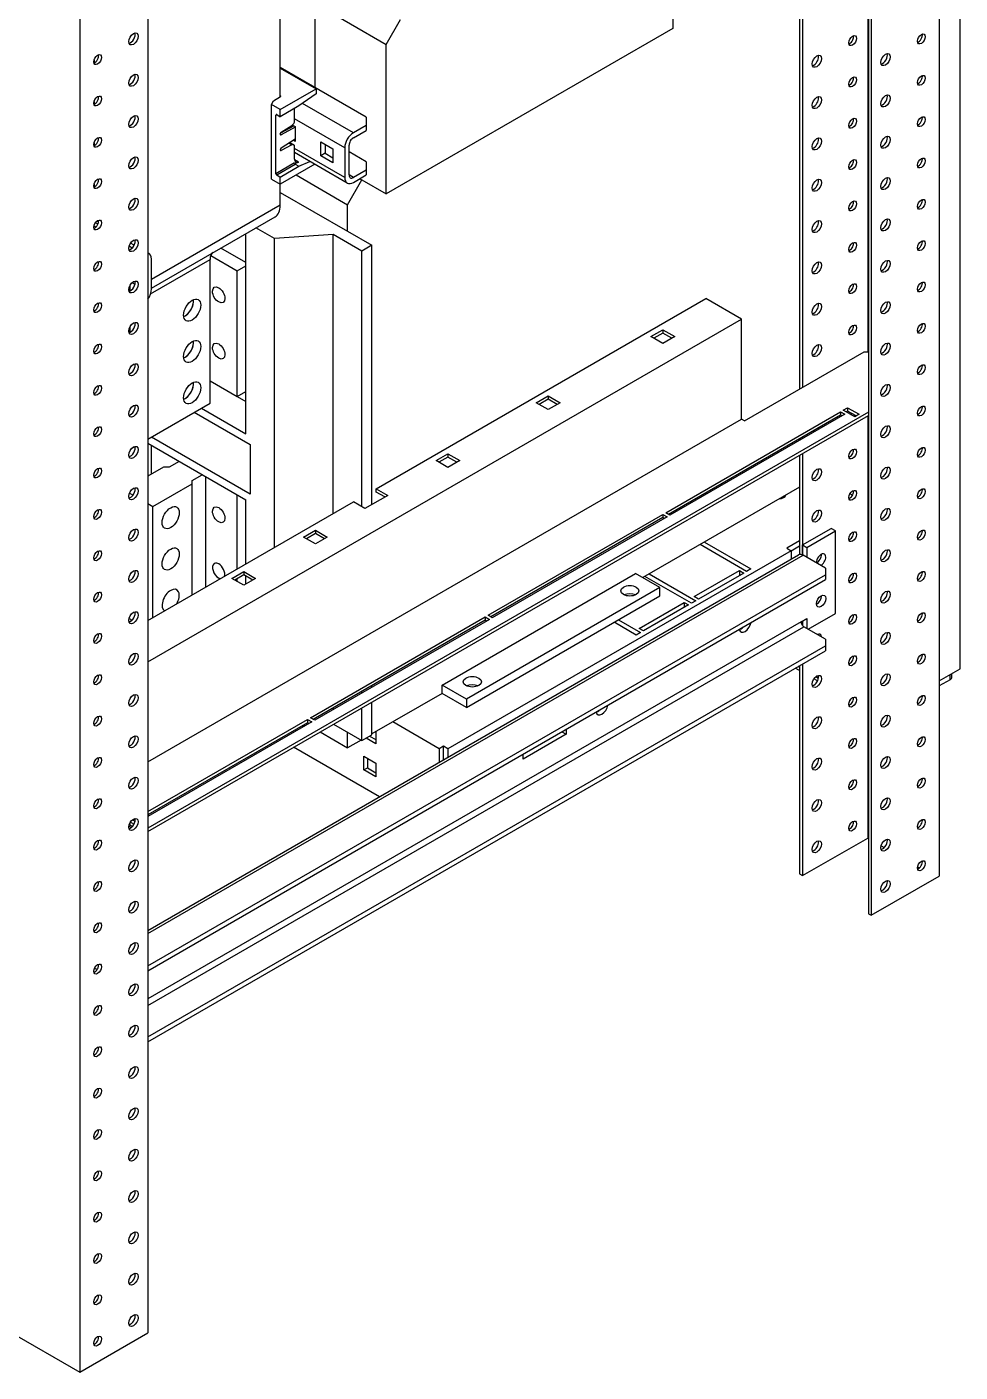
# Model space of a CAD drawing. Header units: millimetres. Extents: x -116965 to 323937, y 291661 to 566926.
# Drawn here: x -22321.3 to -22081.8, y 313511.1 to 313856.6 of the extents above; entities that cross this region are included whole.
import ezdxf

# ---------------------------------------------------------------- set-up
doc = ezdxf.new("R2010")
doc.units = ezdxf.units.MM
doc.layers.add('ALPHA', color=255, linetype='Continuous')

msp = doc.modelspace()

# ---------------------------------------------------------------- linework, layer by layer
at = {"layer": 'ALPHA'}
for p, q in [((-22087.165246, 314148.002224), (-22087.165246, 313638.508357)), ((-22105.366175, 314138.343069), (-22105.366175, 313628.849203)), ((-22104.630784, 314137.918491), (-22104.630784, 313628.424624)), ((-22105.550022, 314118.324206), (-22105.550022, 313773.099654)), ((-22122.280169, 314110.575653), (-22122.280169, 313763.971222)), ((-22123.01556, 314047.48333), (-22123.01556, 313763.546644)), ((-22290.317024, 314030.71249), (-22290.317024, 313521.218623)), ((-22307.782562, 314020.628757), (-22307.782562, 313511.134891)), ((-22256.305188, 313838.633302), (-22256.305188, 313958.215758)), ((-22081.833661, 313691.68678), (-22081.833661, 313943.461665)), ((-22155.556614, 313894.529025), (-22155.556614, 313856.104696)), ((-22247.480496, 313862.685658), (-22247.480496, 313841.032169)), ((-22247.480496, 313862.685658), (-22229.095719, 313852.071203)), ((-22229.095719, 313852.071203), (-22225.418764, 313858.439876)), ((-22155.556614, 313856.104696), (-22229.095719, 313813.646874)), ((-22229.095719, 313813.646874), (-22229.095719, 313852.071203)), ((-22304.105607, 313848.046118), (-22304.105607, 313847.335755)), ((-22234.243457, 313833.389761), (-22256.305188, 313846.127108)), ((-22256.305188, 313845.914819), (-22247.1128, 313840.607591)), ((-22256.305188, 313835.300363), (-22247.1128, 313840.607591)), ((-22247.1128, 313839.333856), (-22251.525146, 313836.250887)), ((-22247.1128, 313840.607591), (-22247.1128, 313839.333856)), ((-22304.105607, 313837.431663), (-22304.105607, 313836.721299)), ((-22258.554731, 313836.599137), (-22258.088511, 313837.6037)), ((-22258.554731, 313817.493117), (-22258.554731, 313836.599137)), ((-22256.305188, 313835.300363), (-22258.554731, 313836.599137)), ((-22258.088511, 313837.6037), (-22256.250034, 313838.665146)), ((-22251.525146, 313836.251418), (-22256.305188, 313833.49166)), ((-22252.628233, 313832.481412), (-22252.628233, 313835.614551)), ((-22251.525606, 313836.251153), (-22251.525146, 313836.250887)), ((-22251.525146, 313836.250887), (-22251.525146, 313836.251418)), ((-22237.552716, 313829.356268), (-22250.60641, 313836.892821)), ((-22257.408275, 313833.916238), (-22257.224427, 313834.022383)), ((-22257.408275, 313818.852203), (-22257.408275, 313833.916238)), ((-22257.224427, 313834.022383), (-22256.305188, 313833.49166)), ((-22256.305188, 313833.49166), (-22256.305188, 313835.300363)), ((-22239.758889, 313825.535064), (-22252.628233, 313832.965183)), ((-22234.243457, 313833.389761), (-22234.243457, 313831.26687)), ((-22256.305188, 313829.026834), (-22256.305188, 313829.082726)), ((-22256.039107, 313828.862219), (-22256.305018, 313829.015742)), ((-22256.203448, 313829.388483), (-22252.855225, 313831.185635)), ((-22252.444385, 313830.791679), (-22256.039107, 313828.862219)), ((-22256.039041, 313829.554626), (-22253.337959, 313831.223012)), ((-22254.466711, 313830.525813), (-22254.466711, 313830.320673)), ((-22254.162102, 313830.713962), (-22254.162102, 313830.484171)), ((-22253.179776, 313831.340786), (-22253.179776, 313831.011432)), ((-22253.157881, 313831.360373), (-22252.444385, 313830.948436)), ((-22252.444385, 313830.948436), (-22252.444385, 313827.127232)), ((-22234.243457, 313831.26687), (-22237.552716, 313829.356268)), ((-22237.552716, 313828.082533), (-22234.243457, 313829.993135)), ((-22234.243457, 313831.26687), (-22234.243457, 313829.993135)), ((-22304.105607, 313826.817207), (-22304.105607, 313826.106844)), ((-22256.044893, 313825.489951), (-22252.444385, 313827.802388)), ((-22253.337959, 313826.245424), (-22256.039041, 313824.79487)), ((-22254.14401, 313826.710798), (-22253.337959, 313826.245424)), ((-22253.879487, 313826.880689), (-22252.843624, 313826.282634)), ((-22252.444385, 313827.127232), (-22252.997971, 313827.446845)), ((-22252.628233, 313822.547079), (-22252.628233, 313825.806546)), ((-22239.758889, 313817.892656), (-22252.628233, 313825.322775)), ((-22245.91779, 313823.465245), (-22245.91779, 313827.07416)), ((-22245.91779, 313827.07416), (-22242.792378, 313825.269703)), ((-22244.814703, 313826.437293), (-22244.814703, 313824.102113)), ((-22242.792378, 313825.269703), (-22242.792378, 313821.660788)), ((-22239.758889, 313825.535064), (-22239.758889, 313817.892656)), ((-22238.655803, 313818.529523), (-22238.655803, 313826.171931)), ((-22256.305188, 313824.959449), (-22256.305188, 313825.021737)), ((-22256.039041, 313824.79487), (-22256.30502, 313824.948433)), ((-22239.112716, 313816.464391), (-22252.628233, 313824.267579)), ((-22251.64045, 313821.850619), (-22252.62219, 313822.417426)), ((-22251.64045, 313821.850619), (-22252.57161, 313821.426022)), ((-22251.525146, 313820.763336), (-22248.750276, 313822.028639)), ((-22244.814703, 313824.102113), (-22245.91779, 313823.465245)), ((-22242.792378, 313821.660788), (-22245.91779, 313823.465245)), ((-22244.814703, 313824.102113), (-22242.792378, 313822.934522)), ((-22234.243457, 313821.926149), (-22238.655803, 313824.473618)), ((-22234.243457, 313821.926149), (-22234.243457, 313819.803258)), ((-22252.628233, 313821.611961), (-22257.408275, 313818.852203)), ((-22257.224427, 313818.533769), (-22252.444385, 313821.293528)), ((-22257.224427, 313818.533769), (-22256.305188, 313818.003046)), ((-22247.475084, 313821.292406), (-22256.305188, 313816.194343)), ((-22256.305188, 313818.003046), (-22251.525146, 313820.762805)), ((-22252.457381, 313821.301562), (-22251.525146, 313820.763336)), ((-22252.444385, 313821.293528), (-22251.525146, 313820.762805)), ((-22252.260537, 313818.529523), (-22239.023498, 313810.887115)), ((-22251.525146, 313820.762805), (-22251.525146, 313820.763336)), ((-22237.552716, 313817.892656), (-22238.655803, 313818.529523)), ((-22234.243457, 313819.803258), (-22237.552716, 313817.892656)), ((-22237.552716, 313816.618921), (-22234.243457, 313818.529523)), ((-22234.243457, 313819.803258), (-22234.243457, 313818.529523)), ((-22304.105607, 313816.202751), (-22304.105607, 313815.492388)), ((-22258.554731, 313817.493117), (-22256.305188, 313816.194343)), ((-22256.305188, 313816.194343), (-22256.305188, 313818.003046)), ((-22256.305188, 313810.750261), (-22256.305188, 313816.194343)), ((-22239.023498, 313810.887115), (-22235.346543, 313817.255789)), ((-22235.898086, 313817.574222), (-22235.346543, 313817.255789)), ((-22235.346543, 313817.255789), (-22229.095719, 313813.646874)), ((-22256.305188, 313814.071452), (-22239.023498, 313804.093864)), ((-22256.305188, 313810.750261), (-22289.361016, 313791.66547)), ((-22239.023498, 313804.093864), (-22239.023498, 313810.887115)), ((-22303.662148, 313805.154025), (-22304.144601, 313805.432569)), ((-22303.120452, 313805.896473), (-22303.772469, 313806.272916)), ((-22302.930835, 313806.752755), (-22303.659742, 313806.420384)), ((-22289.361016, 313789.467144), (-22257.651382, 313807.77471)), ((-22257.77597, 313802.183262), (-22262.556012, 313804.94302)), ((-22293.783647, 313800.505867), (-22294.724498, 313801.049067)), ((-22265.129881, 313752.083032), (-22265.129881, 313803.456996)), ((-22242.700454, 313803.244707), (-22257.77597, 313802.183262)), ((-22257.77597, 313722.893279), (-22257.77597, 313802.183262)), ((-22242.700454, 313731.597132), (-22242.700454, 313803.244707)), ((-22235.346543, 313798.998925), (-22242.700454, 313803.244707)), ((-22239.023498, 313804.093864), (-22232.772674, 313800.484949)), ((-22294.309261, 313799.754134), (-22295.11271, 313800.218005)), ((-22290.007189, 313798.325528), (-22290.317024, 313798.504411)), ((-22274.15036, 313797.838228), (-22267.336054, 313793.903986)), ((-22265.129881, 313796.026878), (-22271.564553, 313799.741937)), ((-22232.772674, 313800.484949), (-22235.346543, 313798.998925)), ((-22235.346543, 313733.295445), (-22235.346543, 313798.998925)), ((-22232.772674, 313733.932313), (-22232.772674, 313800.484949)), ((-22289.58008, 313788.021672), (-22274.322269, 313796.830773)), ((-22289.361016, 313789.254855), (-22289.361016, 313796.897263)), ((-22274.322269, 313759.937729), (-22274.322269, 313796.830773)), ((-22267.336054, 313793.903986), (-22265.129881, 313795.177721)), ((-22293.591647, 313790.423677), (-22294.359542, 313790.867021)), ((-22267.336054, 313761.636042), (-22267.336054, 313793.903986)), ((-22294.913218, 313790.115329), (-22294.913218, 313788.719331)), ((-22231.669588, 313737.965806), (-22147.099617, 313786.792301)), ((-22137.907229, 313781.485073), (-22147.099617, 313786.792301)), ((-22290.317024, 313693.491237), (-22137.907229, 313781.485073)), ((-22137.907229, 313755.798091), (-22137.907229, 313781.485073)), ((-22294.913218, 313779.500873), (-22294.913218, 313778.104875)), ((-22161.182356, 313777.027002), (-22158.130483, 313778.789002)), ((-22158.130483, 313775.265003), (-22161.182356, 313777.027002)), ((-22158.130483, 313777.939845), (-22160.446964, 313776.602424)), ((-22158.130483, 313778.789002), (-22158.130483, 313777.939845)), ((-22158.130483, 313778.789002), (-22155.07861, 313777.027002)), ((-22155.814001, 313776.602424), (-22158.130483, 313777.939845)), ((-22155.07861, 313777.027002), (-22158.130483, 313775.265003)), ((-22137.171838, 313755.373513), (-22106.469261, 313773.099654)), ((-22106.469261, 313773.099654), (-22105.366175, 313773.099654)), ((-22274.322269, 313765.669535), (-22267.336054, 313761.636042)), ((-22267.336054, 313761.636042), (-22265.129881, 313762.909776)), ((-22290.317024, 313750.703152), (-22274.322269, 313759.937729)), ((-22267.336054, 313761.636042), (-22265.129881, 313760.362307)), ((-22190.597998, 313760.043873), (-22187.546125, 313761.805873)), ((-22187.546125, 313758.281874), (-22190.597998, 313760.043873)), ((-22187.546125, 313760.956716), (-22189.862607, 313759.619295)), ((-22187.546125, 313761.805873), (-22187.546125, 313760.956716)), ((-22187.546125, 313761.805873), (-22184.494252, 313760.043873)), ((-22185.229643, 313759.619295), (-22187.546125, 313760.956716)), ((-22184.494252, 313760.043873), (-22187.546125, 313758.281874)), ((-22105.366175, 313757.602548), (-22290.317024, 313650.821126)), ((-22290.317024, 313649.971969), (-22105.366175, 313756.753392)), ((-22278.36692, 313757.602548), (-22264.026794, 313749.323273)), ((-22276.528442, 313758.663994), (-22265.129881, 313752.083032)), ((-22157.395092, 313731.809421), (-22112.536237, 313757.708693)), ((-22112.536237, 313756.859537), (-22156.659701, 313731.384843)), ((-22111.433151, 313757.071826), (-22156.292005, 313731.172554)), ((-22112.536237, 313757.708693), (-22112.536237, 313756.859537)), ((-22112.536237, 313757.708693), (-22111.433151, 313757.071826)), ((-22112.168542, 313756.647247), (-22112.536237, 313756.859537)), ((-22111.800846, 313758.133271), (-22110.69776, 313758.770139)), ((-22108.859282, 313756.434958), (-22111.800846, 313758.133271)), ((-22110.69776, 313757.920982), (-22111.065455, 313757.708693)), ((-22110.69776, 313758.770139), (-22110.69776, 313757.920982)), ((-22110.69776, 313758.770139), (-22107.756196, 313757.071826)), ((-22108.491587, 313756.647247), (-22110.69776, 313757.920982)), ((-22107.756196, 313757.071826), (-22108.859282, 313756.434958)), ((-22105.550022, 313756.647247), (-22105.550022, 313648.273656)), ((-22290.317024, 313667.804255), (-22137.907229, 313755.798091)), ((-22137.171838, 313755.373513), (-22137.907229, 313755.798091)), ((-22290.317024, 313749.641707), (-22265.129881, 313735.099903)), ((-22264.026794, 313736.585926), (-22289.397786, 313751.233875)), ((-22289.397786, 313741.680865), (-22289.397786, 313749.110984)), ((-22264.026794, 313749.323273), (-22264.026794, 313736.585926)), ((-22123.01556, 313750.809297), (-22123.01556, 313750.384719)), ((-22122.280169, 313751.233875), (-22122.280169, 313750.809297)), ((-22294.453599, 313748.3149), (-22293.592335, 313748.812151)), ((-22216.336684, 313745.183635), (-22213.284812, 313746.945635)), ((-22213.284812, 313746.096479), (-22215.601293, 313744.759057)), ((-22213.284812, 313746.945635), (-22213.284812, 313746.096479)), ((-22213.284812, 313746.945635), (-22210.232939, 313745.183635)), ((-22210.96833, 313744.759057), (-22213.284812, 313746.096479)), ((-22123.01556, 313746.563515), (-22123.01556, 313721.085279)), ((-22122.280169, 313746.988093), (-22122.280169, 313720.970846)), ((-22286.272374, 313743.485323), (-22290.317024, 313741.150142)), ((-22284.801591, 313743.485323), (-22286.272374, 313743.485323)), ((-22282.227723, 313744.971346), (-22284.801591, 313743.485323)), ((-22213.284812, 313743.421636), (-22216.336684, 313745.183635)), ((-22210.232939, 313745.183635), (-22213.284812, 313743.421636)), ((-22289.03009, 313733.40159), (-22278.918463, 313739.23954)), ((-22278.918463, 313740.088697), (-22276.344594, 313741.574721)), ((-22278.918463, 313739.23954), (-22278.918463, 313740.088697)), ((-22278.918463, 313710.686655), (-22278.918463, 313739.23954)), ((-22275.425356, 313712.703401), (-22275.425356, 313741.043998)), ((-22295.002585, 313736.849811), (-22294.088461, 313736.322042)), ((-22267.336054, 313717.373762), (-22267.336054, 313736.373637)), ((-22228.728024, 313736.267493), (-22234.611152, 313732.870867)), ((-22231.669588, 313737.116649), (-22231.669588, 313737.965806)), ((-22231.669588, 313737.965806), (-22228.728024, 313736.267493)), ((-22229.463415, 313735.842915), (-22231.669588, 313737.116649)), ((-22123.01556, 313738.390384), (-22163.27822, 313715.144726)), ((-22109.444216, 313736.286771), (-22110.112825, 313736.672793)), ((-22290.317024, 313704.105693), (-22237.552716, 313734.56918)), ((-22290.317024, 313734.144602), (-22289.03009, 313733.40159)), ((-22289.03009, 313704.848704), (-22289.03009, 313733.40159)), ((-22265.129881, 313718.647497), (-22265.129881, 313735.099903)), ((-22234.611152, 313732.870867), (-22237.552716, 313734.56918)), ((-22156.292005, 313731.172554), (-22157.395092, 313731.809421)), ((-22202.989337, 313705.485572), (-22158.130483, 313731.384843)), ((-22158.130483, 313730.535687), (-22202.253946, 313705.060994)), ((-22157.027396, 313730.747976), (-22201.88625, 313704.848704)), ((-22158.130483, 313731.384843), (-22158.130483, 313730.535687)), ((-22158.130483, 313731.384843), (-22157.027396, 313730.747976)), ((-22157.762787, 313730.323398), (-22158.130483, 313730.535687)), ((-22250.348521, 313725.546893), (-22247.296648, 313727.308892)), ((-22247.296648, 313723.784893), (-22250.348521, 313725.546893)), ((-22247.296648, 313726.459736), (-22249.61313, 313725.122314)), ((-22247.296648, 313727.308892), (-22247.296648, 313726.459736)), ((-22247.296648, 313727.308892), (-22244.244775, 313725.546893)), ((-22244.980166, 313725.122314), (-22247.296648, 313726.459736)), ((-22244.244775, 313725.546893), (-22247.296648, 313723.784893)), ((-22122.280169, 313723.530146), (-22114.926258, 313727.775928)), ((-22121.177082, 313722.893279), (-22113.823172, 313727.139061)), ((-22113.823172, 313727.139061), (-22114.926258, 313727.775928)), ((-22113.823172, 313705.91015), (-22113.823172, 313727.139061)), ((-22125.221733, 313722.044122), (-22213.284812, 313671.20088)), ((-22136.620294, 313716.736895), (-22148.570399, 313723.636291)), ((-22147.467312, 313724.273158), (-22135.517208, 313717.373762)), ((-22123.01556, 313724.591592), (-22126.32482, 313722.68099)), ((-22126.32482, 313722.68099), (-22125.221733, 313722.044122)), ((-22125.221733, 313722.044122), (-22123.01556, 313723.317857)), ((-22125.221733, 313722.044122), (-22125.221733, 313719.863472)), ((-22122.280169, 313720.970846), (-22122.280169, 313723.530146)), ((-22122.280169, 313723.530146), (-22121.177082, 313722.893279)), ((-22121.177082, 313722.893279), (-22121.177082, 313720.345809)), ((-22290.317024, 313624.545661), (-22123.266321, 313720.99243)), ((-22290.317024, 313623.754264), (-22122.096321, 313720.876532)), ((-22116.39704, 313717.586051), (-22122.096321, 313720.876532)), ((-22290.317024, 313615.474989), (-22116.39704, 313715.887738)), ((-22290.317024, 313614.201254), (-22116.39704, 313714.614003)), ((-22268.733297, 313714.932437), (-22265.681424, 313716.694437)), ((-22265.681424, 313713.170438), (-22268.733297, 313714.932437)), ((-22265.681424, 313715.84528), (-22267.997906, 313714.507859)), ((-22267.336054, 313714.125739), (-22267.336054, 313714.889979)), ((-22265.681424, 313716.694437), (-22265.681424, 313715.84528)), ((-22265.681424, 313716.694437), (-22262.629551, 313714.932437)), ((-22263.364942, 313714.507859), (-22265.681424, 313715.84528)), ((-22262.629551, 313714.932437), (-22265.681424, 313713.170438)), ((-22265.129881, 313713.488871), (-22265.129881, 313715.526847)), ((-22214.755594, 313687.547142), (-22165.116698, 313716.206172)), ((-22158.865874, 313712.597257), (-22165.116698, 313716.206172)), ((-22150.776572, 313708.563764), (-22162.726677, 313715.46316)), ((-22161.62359, 313716.100027), (-22149.673486, 313709.200631)), ((-22150.041181, 313710.262077), (-22138.458772, 313716.949184)), ((-22137.355685, 313716.312316), (-22148.938095, 313709.625209)), ((-22138.458772, 313716.949184), (-22138.458772, 313715.675449)), ((-22138.458772, 313716.949184), (-22137.355685, 313716.312316)), ((-22135.517208, 313717.373762), (-22136.620294, 313716.736895)), ((-22116.39704, 313717.586051), (-22116.39704, 313715.887738)), ((-22116.39704, 313715.887738), (-22116.39704, 313714.614003)), ((-22158.865874, 313712.597257), (-22208.50477, 313683.938227)), ((-22158.865874, 313710.474366), (-22158.865874, 313712.597257)), ((-22208.50477, 313681.815336), (-22158.865874, 313710.474366)), ((-22164.197459, 313702.088946), (-22152.61505, 313708.776053)), ((-22151.511963, 313708.139186), (-22163.094372, 313701.452079)), ((-22152.61505, 313708.776053), (-22152.61505, 313707.502318)), ((-22152.61505, 313708.776053), (-22151.511963, 313708.139186)), ((-22149.673486, 313709.200631), (-22150.776572, 313708.563764)), ((-22148.938095, 313709.625209), (-22150.041181, 313710.262077)), ((-22295.131015, 313703.767658), (-22294.361675, 313704.211837)), ((-22295.122481, 313704.651088), (-22294.336261, 313704.197164)), ((-22248.583582, 313679.161722), (-22203.724728, 313705.060994)), ((-22203.724728, 313704.211837), (-22247.848191, 313678.737144)), ((-22202.621641, 313704.424126), (-22247.480496, 313678.524855)), ((-22203.724728, 313705.060994), (-22203.724728, 313704.211837)), ((-22203.724728, 313705.060994), (-22202.621641, 313704.424126)), ((-22203.357032, 313703.999548), (-22203.724728, 313704.211837)), ((-22201.88625, 313704.848704), (-22202.989337, 313705.485572)), ((-22169.529044, 313704.317982), (-22163.829763, 313701.0275)), ((-22122.647864, 313703.787259), (-22121.177082, 313704.636415)), ((-22121.177082, 313704.636415), (-22121.177082, 313702.088946)), ((-22120.809387, 313701.876657), (-22113.823172, 313705.91015)), ((-22295.097066, 313703.787259), (-22295.048559, 313703.759253)), ((-22122.647864, 313703.787259), (-22290.317024, 313606.983424)), ((-22290.317024, 313605.285111), (-22121.912473, 313702.513524)), ((-22164.93285, 313700.390633), (-22170.632131, 313703.681114)), ((-22163.829763, 313701.0275), (-22164.93285, 313700.390633)), ((-22163.094372, 313701.452079), (-22164.197459, 313702.088946)), ((-22122.280169, 313702.839579), (-22122.280169, 313703.999548)), ((-22122.280169, 313703.999548), (-22122.280169, 313702.839579)), ((-22116.39704, 313699.329188), (-22121.912473, 313702.513524)), ((-22302.931523, 313700.455787), (-22303.257365, 313700.643912)), ((-22290.317024, 313597.218125), (-22116.39704, 313697.630875)), ((-22116.39704, 313699.329188), (-22116.39704, 313697.630875)), ((-22116.39704, 313697.630875), (-22116.39704, 313696.35714)), ((-22290.317024, 313595.94439), (-22116.39704, 313696.35714)), ((-22110.172791, 313694.037302), (-22110.198705, 313694.052264)), ((-22123.01556, 313691.262201), (-22124.118646, 313691.899069)), ((-22123.01556, 313692.111358), (-22123.383255, 313692.323647)), ((-22123.383255, 313692.323647), (-22123.01556, 313692.111358)), ((-22123.01556, 313692.535936), (-22123.01556, 313639.03908)), ((-22122.280169, 313692.960514), (-22122.280169, 313638.614502)), ((-22087.165246, 313688.608587), (-22081.833661, 313691.68678)), ((-22083.950616, 313689.563888), (-22083.950616, 313690.464555)), ((-22232.772674, 313687.016419), (-22232.772674, 313687.440997)), ((-22214.755594, 313685.424251), (-22214.755594, 313687.547142)), ((-22208.50477, 313683.938227), (-22214.755594, 313687.547142)), ((-22118.406696, 313688.601272), (-22119.351275, 313689.146625)), ((-22118.169919, 313689.313726), (-22118.85266, 313689.707907)), ((-22118.85266, 313689.707907), (-22118.169919, 313689.313726)), ((-22084.40753, 313688.927021), (-22087.165246, 313687.334853)), ((-22084.40753, 313688.927021), (-22084.40753, 313690.200756)), ((-22235.346543, 313685.530395), (-22235.346543, 313685.954974)), ((-22214.755594, 313685.424251), (-22232.772674, 313675.022084)), ((-22208.50477, 313681.815336), (-22214.755594, 313685.424251)), ((-22208.50477, 313683.938227), (-22208.50477, 313681.815336)), ((-22242.700454, 313681.284613), (-22242.700454, 313681.709191)), ((-22235.346543, 313673.323771), (-22235.346543, 313681.709191)), ((-22232.772674, 313674.809795), (-22232.772674, 313683.195215)), ((-22290.317024, 313655.066908), (-22249.318973, 313678.737144)), ((-22248.215887, 313678.100276), (-22290.317024, 313653.793173)), ((-22249.318973, 313677.887987), (-22290.317024, 313654.217751)), ((-22250.866359, 313676.994604), (-22250.02883, 313677.053573)), ((-22249.318973, 313678.737144), (-22249.318973, 313677.887987)), ((-22249.318973, 313678.737144), (-22248.215887, 313678.100276)), ((-22248.951278, 313677.675698), (-22249.318973, 313677.887987)), ((-22247.480496, 313678.524855), (-22248.583582, 313679.161722)), ((-22242.60853, 313677.516481), (-22235.346543, 313673.323771)), ((-22215.490985, 313671.20088), (-22227.441089, 313678.100276)), ((-22256.213264, 313673.482988), (-22256.58096, 313673.695277)), ((-22246.101637, 313675.499735), (-22239.023498, 313671.413169)), ((-22239.023498, 313671.413169), (-22239.023498, 313675.446663)), ((-22235.530391, 313673.429916), (-22239.023498, 313671.413169)), ((-22235.346543, 313673.323771), (-22232.772674, 313674.809795)), ((-22231.798281, 313672.485229), (-22234.298611, 313673.928795)), ((-22233.379372, 313674.459518), (-22231.798281, 313673.546675)), ((-22231.798281, 313675.58465), (-22231.798281, 313672.485229)), ((-22182.949931, 313674.91594), (-22193.980796, 313668.547266)), ((-22184.053017, 313675.552807), (-22182.949931, 313674.91594)), ((-22182.949931, 313676.189674), (-22182.949931, 313674.91594)), ((-22230.884176, 313658.859232), (-22252.904005, 313671.572386)), ((-22214.387898, 313671.837748), (-22215.490985, 313671.20088)), ((-22215.490985, 313671.20088), (-22215.490985, 313667.746495)), ((-22214.387898, 313670.564013), (-22214.387898, 313671.837748)), ((-22213.284812, 313671.20088), (-22214.387898, 313671.837748)), ((-22214.387898, 313668.383363), (-22214.387898, 313670.564013)), ((-22213.284812, 313671.20088), (-22213.284812, 313669.02023)), ((-22193.980796, 313668.547266), (-22193.980796, 313669.821001)), ((-22234.850154, 313665.755665), (-22234.850154, 313669.279664)), ((-22234.850154, 313669.279664), (-22231.798281, 313667.517664)), ((-22234.850154, 313665.755665), (-22233.930915, 313666.286387)), ((-22233.930915, 313668.748941), (-22233.930915, 313666.286387)), ((-22233.930915, 313666.286387), (-22231.798281, 313665.055111)), ((-22231.798281, 313667.517664), (-22231.798281, 313663.993665)), ((-22231.798281, 313663.993665), (-22234.850154, 313665.755665)), ((-22294.177827, 313652.837872), (-22293.566615, 313653.190756)), ((-22293.578887, 313652.492074), (-22294.177827, 313652.837872)), ((-22294.55789, 313650.934411), (-22295.176623, 313651.291636)), ((-22294.913218, 313651.564138), (-22295.156735, 313651.423543)), ((-22294.913218, 313652.127407), (-22294.913218, 313651.564138)), ((-22294.269751, 313651.192632), (-22294.913218, 313651.564138)), ((-22294.791767, 313652.343174), (-22293.83966, 313651.793475)), ((-22122.280169, 313638.614502), (-22105.550022, 313648.273656)), ((-22105.550022, 313648.273656), (-22105.366175, 313648.167512)), ((-22102.082329, 313646.271583), (-22101.296109, 313645.817658)), ((-22123.01556, 313639.03908), (-22122.280169, 313638.614502)), ((-22092.727136, 313640.870359), (-22092.266527, 313640.604427)), ((-22104.630784, 313628.424624), (-22087.165246, 313638.508357)), ((-22105.366175, 313628.849203), (-22104.630784, 313628.424624)), ((-22303.974247, 313614.868425), (-22303.317727, 313614.489384)), ((-22326.167338, 313521.749346), (-22307.782562, 313511.134891)), ((-22307.782562, 313511.134891), (-22290.317024, 313521.218623))]:
    msp.add_line(p, q, dxfattribs=at)
for centre, major_axis, start_param, end_param in [((-22293.99398, 313853.451082), (0.845, 1.463583), 2.3561944902, 8.6393797974), ((-22294.729371, 313853.87566), (0.845, 1.463583), 3.5917893435, 5.8329886172), ((-22109.410825, 313853.026504), (0.702, 1.2159), 2.3561944902, 8.6393797974), ((-22110.146216, 313853.451082), (0.702, 1.2159), 3.926990817, 5.7318997087), ((-22091.76144, 313853.451082), (0.702, 1.2159), 2.3561944902, 8.6393797974), ((-22092.496831, 313853.87566), (0.702, 1.2159), 3.692878252, 5.7318997087), ((-22303.186368, 313848.143854), (0.702, 1.2159), 2.3561944902, 8.6393797974), ((-22303.921759, 313848.568433), (0.702, 1.2159), 3.692878252, 5.7318997087), ((-22118.603214, 313847.719276), (0.845, 1.463583), 2.3561944902, 8.6393797974), ((-22119.338605, 313848.143854), (0.845, 1.463583), 3.926990817, 5.8329886172), ((-22110.146216, 313853.451082), (0.702, 1.2159), 3.692878252, 3.926990817), ((-22100.953828, 313848.143854), (0.845, 1.463583), 2.3561944902, 8.6393797974), ((-22101.689219, 313848.568433), (0.845, 1.463583), 3.5917893435, 5.8329886172), ((-22119.338605, 313848.143854), (0.845, 1.463583), 3.5917893435, 3.926990817), ((-22293.99398, 313842.836627), (0.845, 1.463583), 2.3561944902, 8.6393797974), ((-22294.729371, 313843.261205), (0.845, 1.463583), 3.5917893435, 5.8329886172), ((-22109.410825, 313842.412048), (0.702, 1.2159), 2.3561944902, 8.6393797974), ((-22110.146216, 313842.836627), (0.702, 1.2159), 3.926990817, 5.7318997087), ((-22091.76144, 313842.836627), (0.702, 1.2159), 2.3561944902, 8.6393797974), ((-22092.496831, 313843.261205), (0.702, 1.2159), 3.692878252, 5.7318997087), ((-22303.186368, 313837.529399), (0.702, 1.2159), 2.3561944902, 8.6393797974), ((-22256.433882, 313838.77129), (-0.26, 0), 2.3561944902, 4.1945832121), ((-22110.146216, 313842.836627), (0.702, 1.2159), 3.692878252, 3.926990817), ((-22100.953828, 313837.529399), (0.845, 1.463583), 2.3561944902, 8.6393797974), ((-22101.689219, 313837.953977), (0.845, 1.463583), 3.5917893435, 5.8329886172), ((-22303.921759, 313837.953977), (0.702, 1.2159), 3.692878252, 5.7318997087), ((-22118.603214, 313837.104821), (0.845, 1.463583), 2.3561944902, 8.6393797974), ((-22119.338605, 313837.529399), (0.845, 1.463583), 3.5917893435, 3.926990817), ((-22119.338605, 313837.529399), (0.845, 1.463583), 3.926990817, 5.8329886172), ((-22293.99398, 313832.222171), (0.845, 1.463583), 2.3561944902, 8.6393797974), ((-22294.729371, 313832.646749), (0.845, 1.463583), 3.5917893435, 5.8329886172), ((-22257.224427, 313833.810094), (-0.13, 0.225167), 5.4977871438, 7.0685834706), ((-22253.363624, 313832.056834), (0.52, 0.900666), 3.961897402, 5.4977871438), ((-22109.410825, 313831.797593), (0.702, 1.2159), 2.3561944902, 8.6393797974), ((-22110.146216, 313832.222171), (0.702, 1.2159), 3.926990817, 5.7318997087), ((-22091.76144, 313832.222171), (0.702, 1.2159), 2.3561944902, 8.6393797974), ((-22092.496831, 313832.646749), (0.702, 1.2159), 3.692878252, 5.7318997087), ((-22256.029417, 313829.241943), (0.195, 0.33775), 0.8203047484, 2.3561944902), ((-22256.029417, 313829.186051), (0.195, 0.33775), 2.3561944902, 3.891842637), ((-22237.552716, 313826.808799), (1.56, 2.701999), 0.7853981634, 2.3561944902), ((-22110.146216, 313832.222171), (0.702, 1.2159), 3.692878252, 3.926990817), ((-22100.953828, 313826.914943), (0.845, 1.463583), 2.3561944902, 8.6393797974), ((-22303.186368, 313826.914943), (0.702, 1.2159), 2.3561944902, 8.6393797974), ((-22303.921759, 313827.339521), (0.702, 1.2159), 3.692878252, 5.7318997087), ((-22256.029417, 313825.180954), (0.195, 0.33775), 0.8415466072, 2.3561944902), ((-22253.363624, 313825.381967), (0.52, 0.900666), 5.4977871438, 7.0336768855), ((-22237.552716, 313826.808799), (0.78, 1.351), 0.7853981634, 2.3561944902), ((-22118.603214, 313826.490365), (0.845, 1.463583), 2.3561944902, 8.6393797974), ((-22119.338605, 313826.914943), (0.845, 1.463583), 3.5917893435, 3.926990817), ((-22119.338605, 313826.914943), (0.845, 1.463583), 3.926990817, 5.8329886172), ((-22101.689219, 313827.339521), (0.845, 1.463583), 3.5917893435, 5.8329886172), ((-22293.99398, 313821.607715), (0.845, 1.463583), 2.3561944902, 8.6393797974), ((-22294.729371, 313822.032294), (0.845, 1.463583), 3.5917893435, 5.8329886172), ((-22256.029417, 313825.118666), (0.195, 0.33775), 2.3561944902, 3.8920842319), ((-22251.525146, 313823.183946), (0.78, 1.351), 2.3561944902, 3.8222710619), ((-22109.410825, 313821.183137), (0.702, 1.2159), 2.3561944902, 8.6393797974), ((-22110.146216, 313821.607715), (0.702, 1.2159), 3.926990817, 5.7318997087), ((-22091.76144, 313821.607715), (0.702, 1.2159), 2.3561944902, 8.6393797974), ((-22092.496831, 313822.032294), (0.702, 1.2159), 3.692878252, 5.7318997087), ((-22257.224427, 313818.746058), (-0.13, 0.225167), 0.7853981634, 2.3561944902), ((-22252.444385, 313821.505817), (-0.13, 0.225167), 0.7853981634, 2.2854457784), ((-22252.444385, 313821.505817), (-0.13, 0.225167), 2.2854457784, 2.3561944902), ((-22237.552716, 313819.166391), (0.78, 1.351), 2.3561944902, 3.926990817), ((-22110.146216, 313821.607715), (0.702, 1.2159), 3.692878252, 3.926990817), ((-22303.186368, 313816.300488), (0.702, 1.2159), 2.3561944902, 8.6393797974), ((-22303.921759, 313816.725066), (0.702, 1.2159), 3.692878252, 5.7318997087), ((-22237.552716, 313819.166391), (1.56, 2.701999), 2.3561944902, 3.926990817), ((-22118.603214, 313815.875909), (0.845, 1.463583), 2.3561944902, 8.6393797974), ((-22119.338605, 313816.300488), (0.845, 1.463583), 3.5917893435, 3.926990817), ((-22119.338605, 313816.300488), (0.845, 1.463583), 3.926990817, 5.8329886172), ((-22100.953828, 313816.300488), (0.845, 1.463583), 2.3561944902, 8.6393797974), ((-22101.689219, 313816.725066), (0.845, 1.463583), 3.5917893435, 5.8329886172), ((-22293.99398, 313810.99326), (0.845, 1.463583), 2.3561944902, 8.6393797974), ((-22294.729371, 313811.417838), (0.845, 1.463583), 3.5917893435, 5.8329886172), ((-22109.410825, 313810.568682), (0.702, 1.2159), 2.3561944902, 8.6393797974), ((-22110.146216, 313810.99326), (0.702, 1.2159), 3.926990817, 5.7318997087), ((-22091.76144, 313810.99326), (0.702, 1.2159), 2.3561944902, 8.6393797974), ((-22092.496831, 313811.417838), (0.702, 1.2159), 3.692878252, 5.7318997087), ((-22260.901382, 313813.403875), (-3.25, 5.629165), 3.1415926536, 3.926990817), ((-22110.146216, 313810.99326), (0.702, 1.2159), 3.692878252, 3.926990817), ((-22303.186368, 313805.686032), (0.702, 1.2159), 2.3561944902, 8.6393797974), ((-22303.921759, 313806.11061), (0.702, 1.2159), 3.692878252, 5.7318997087), ((-22118.603214, 313805.261454), (0.845, 1.463583), 2.3561944902, 8.6393797974), ((-22119.338605, 313805.686032), (0.845, 1.463583), 3.926990817, 5.8329886172), ((-22100.953828, 313805.686032), (0.845, 1.463583), 2.3561944902, 8.6393797974), ((-22101.689219, 313806.11061), (0.845, 1.463583), 3.5917893435, 5.8329886172), ((-22293.99398, 313800.378804), (0.845, 1.463583), 2.3561944902, 8.6393797974), ((-22294.729371, 313800.803383), (0.845, 1.463583), 3.5917893435, 5.8329886172), ((-22119.338605, 313805.686032), (0.845, 1.463583), 3.5917893435, 3.926990817), ((-22109.410825, 313799.954226), (0.702, 1.2159), 2.3561944902, 8.6393797974), ((-22110.146216, 313800.378804), (0.702, 1.2159), 3.926990817, 5.7318997087), ((-22091.76144, 313800.378804), (0.702, 1.2159), 2.3561944902, 8.6393797974), ((-22092.496831, 313800.803383), (0.702, 1.2159), 3.692878252, 5.7318997087), ((-22291.567189, 313795.623528), (1.56, 2.701999), 5.4977871438, 6.4661288372), ((-22271.564553, 313795.238605), (-1.95, 3.377499), 0, 0.7853981634), ((-22110.146216, 313800.378804), (0.702, 1.2159), 3.692878252, 3.926990817), ((-22303.186368, 313795.071577), (0.702, 1.2159), 2.3561944902, 8.6393797974), ((-22303.921759, 313795.496155), (0.702, 1.2159), 3.692878252, 5.7318997087), ((-22118.603214, 313794.646998), (0.845, 1.463583), 2.3561944902, 8.6393797974), ((-22119.338605, 313795.071577), (0.845, 1.463583), 3.926990817, 5.8329886172), ((-22100.953828, 313795.071577), (0.845, 1.463583), 2.3561944902, 8.6393797974), ((-22101.689219, 313795.496155), (0.845, 1.463583), 3.5917893435, 5.8329886172), ((-22293.99398, 313789.764349), (0.845, 1.463583), 2.3561944902, 8.6393797974), ((-22294.729371, 313790.188927), (0.845, 1.463583), 3.5917893435, 5.8329886172), ((-22119.338605, 313795.071577), (0.845, 1.463583), 3.5917893435, 3.926990817), ((-22109.410825, 313789.339771), (0.702, 1.2159), 2.3561944902, 8.6393797974), ((-22110.146216, 313789.764349), (0.702, 1.2159), 3.926990817, 5.7318997087), ((-22091.76144, 313789.764349), (0.702, 1.2159), 2.3561944902, 8.6393797974), ((-22092.496831, 313790.188927), (0.702, 1.2159), 3.692878252, 5.7318997087), ((-22291.567189, 313787.98112), (1.56, 2.701999), 4.5294454504, 5.4977871438), ((-22272.116096, 313787.747602), (-1.118, 1.936433), 0.7853981634, 7.0685834706), ((-22110.146216, 313789.764349), (0.702, 1.2159), 3.692878252, 3.926990817), ((-22303.186368, 313784.457121), (0.702, 1.2159), 2.3561944902, 8.6393797974), ((-22303.921759, 313784.881699), (0.702, 1.2159), 3.692878252, 5.7318997087), ((-22278.918463, 313783.820254), (1.56, 2.701999), 2.3561944902, 8.6393797974), ((-22280.756941, 313784.881699), (1.56, 2.701999), 3.7717298997, 5.6530480611), ((-22280.756941, 313784.881699), (1.56, 2.701999), 3.926990817, 5.6530480611), ((-22118.603214, 313784.032543), (0.845, 1.463583), 2.3561944902, 8.6393797974), ((-22119.338605, 313784.457121), (0.845, 1.463583), 3.926990817, 5.8329886172), ((-22100.953828, 313784.457121), (0.845, 1.463583), 2.3561944902, 8.6393797974), ((-22101.689219, 313784.881699), (0.845, 1.463583), 3.5917893435, 5.8329886172), ((-22293.99398, 313779.149893), (0.845, 1.463583), 2.3561944902, 8.6393797974), ((-22294.729371, 313779.574471), (0.845, 1.463583), 3.5917893435, 5.8329886172), ((-22280.756941, 313784.881699), (1.56, 2.701999), 3.7717298997, 3.926990817), ((-22119.338605, 313784.457121), (0.845, 1.463583), 3.5917893435, 3.926990817), ((-22109.410825, 313778.725315), (0.702, 1.2159), 2.3561944902, 8.6393797974), ((-22091.76144, 313779.149893), (0.702, 1.2159), 2.3561944902, 8.6393797974), ((-22092.496831, 313779.574471), (0.702, 1.2159), 3.692878252, 5.7318997087), ((-22110.146216, 313779.149893), (0.702, 1.2159), 3.692878252, 3.926990817), ((-22110.146216, 313779.149893), (0.702, 1.2159), 3.926990817, 5.7318997087), ((-22303.186368, 313773.842665), (0.702, 1.2159), 2.3561944902, 8.6393797974), ((-22303.921759, 313774.267244), (0.702, 1.2159), 3.692878252, 5.7318997087), ((-22278.918463, 313773.205798), (1.56, 2.701999), 2.3561944902, 8.6393797974), ((-22280.756941, 313774.267244), (1.56, 2.701999), 3.7717298997, 5.6530480611), ((-22280.756941, 313774.267244), (1.56, 2.701999), 3.926990817, 5.6530480611), ((-22272.116096, 313773.311943), (-1.118, 1.936433), 0.7853981634, 7.0685834706), ((-22118.603214, 313773.418087), (0.845, 1.463583), 2.3561944902, 8.6393797974), ((-22119.338605, 313773.842665), (0.845, 1.463583), 3.926990817, 5.8329886172), ((-22100.953828, 313773.842665), (0.845, 1.463583), 2.3561944902, 8.6393797974), ((-22101.689219, 313774.267244), (0.845, 1.463583), 3.5917893435, 5.8329886172), ((-22293.99398, 313768.535438), (0.845, 1.463583), 2.3561944902, 8.6393797974), ((-22294.729371, 313768.960016), (0.845, 1.463583), 3.5917893435, 5.8329886172), ((-22280.756941, 313774.267244), (1.56, 2.701999), 3.7717298997, 3.926990817), ((-22119.338605, 313773.842665), (0.845, 1.463583), 3.5917893435, 3.926990817), ((-22091.76144, 313768.535438), (0.702, 1.2159), 2.3561944902, 8.6393797974), ((-22092.496831, 313768.960016), (0.702, 1.2159), 3.692878252, 5.7318997087), ((-22303.186368, 313763.22821), (0.702, 1.2159), 2.3561944902, 8.6393797974), ((-22303.921759, 313763.652788), (0.702, 1.2159), 3.692878252, 5.7318997087), ((-22278.918463, 313762.591343), (1.56, 2.701999), 2.3561944902, 8.6393797974), ((-22280.756941, 313763.652788), (1.56, 2.701999), 3.7717298997, 5.6530480611), ((-22280.756941, 313763.652788), (1.56, 2.701999), 3.926990817, 5.6530480611), ((-22100.953828, 313763.22821), (0.845, 1.463583), 2.3561944902, 8.6393797974), ((-22101.689219, 313763.652788), (0.845, 1.463583), 3.5917893435, 5.8329886172), ((-22293.99398, 313757.920982), (0.845, 1.463583), 2.3561944902, 8.6393797974), ((-22294.729371, 313758.34556), (0.845, 1.463583), 3.5917893435, 5.8329886172), ((-22280.756941, 313763.652788), (1.56, 2.701999), 3.7717298997, 3.926990817), ((-22109.410825, 313757.496404), (0.702, 1.2159), 1.7685003004, 2.0468890793), ((-22110.146216, 313757.920982), (0.702, 1.2159), 4.2362962279, 4.5146850068), ((-22109.410825, 313757.496404), (0.702, 1.2159), 4.2362962279, 4.5146850068), ((-22091.76144, 313757.920982), (0.702, 1.2159), 2.3561944902, 8.6393797974), ((-22092.496831, 313758.34556), (0.702, 1.2159), 3.692878252, 5.7318997087), ((-22303.186368, 313752.613754), (0.702, 1.2159), 2.3561944902, 8.6393797974), ((-22303.921759, 313753.038333), (0.702, 1.2159), 3.692878252, 5.7318997087), ((-22118.603214, 313752.189176), (0.845, 1.463583), 1.3474679664, 1.7875841899), ((-22119.338605, 313752.613754), (0.845, 1.463583), 5.4207880031, 5.730655322), ((-22118.603214, 313752.189176), (0.845, 1.463583), 6.066397444, 6.5065136676), ((-22100.953828, 313752.613754), (0.845, 1.463583), 2.3561944902, 8.6393797974), ((-22101.689219, 313753.038333), (0.845, 1.463583), 3.5917893435, 5.8329886172), ((-22293.99398, 313747.306527), (0.845, 1.463583), 2.3561944902, 8.6393797974), ((-22294.729371, 313747.731105), (0.845, 1.463583), 3.5917893435, 5.8329886172), ((-22109.410825, 313746.881948), (0.702, 1.2159), 2.3561944902, 8.6393797974), ((-22110.146216, 313747.306527), (0.702, 1.2159), 3.692878252, 3.926990817), ((-22110.146216, 313747.306527), (0.702, 1.2159), 3.926990817, 5.7318997087), ((-22091.76144, 313747.306527), (0.702, 1.2159), 2.3561944902, 8.6393797974), ((-22092.496831, 313747.731105), (0.702, 1.2159), 3.692878252, 5.7318997087), ((-22303.186368, 313741.999299), (0.702, 1.2159), 2.3561944902, 8.6393797974), ((-22303.921759, 313742.423877), (0.702, 1.2159), 3.692878252, 5.7318997087), ((-22118.603214, 313741.574721), (0.845, 1.463583), 2.3561944902, 8.6393797974), ((-22119.338605, 313741.999299), (0.845, 1.463583), 3.926990817, 5.8329886172), ((-22100.953828, 313741.999299), (0.845, 1.463583), 2.3561944902, 8.6393797974), ((-22101.689219, 313742.423877), (0.845, 1.463583), 3.5917893435, 5.8329886172), ((-22119.338605, 313741.999299), (0.845, 1.463583), 3.5917893435, 3.926990817), ((-22293.99398, 313736.692071), (0.845, 1.463583), 2.3561944902, 8.6393797974), ((-22294.729371, 313737.116649), (0.845, 1.463583), 3.5917893435, 5.8329886172), ((-22128.714841, 313736.585926), (-2.21, 0), 1.7530030846, 2.9593858958), ((-22128.714841, 313735.312192), (-2.21, 0), 3.6641919759, 3.809070665), ((-22109.410825, 313736.267493), (0.702, 1.2159), 2.3561944902, 8.6393797974), ((-22110.146216, 313736.692071), (0.702, 1.2159), 3.692878252, 3.926990817), ((-22110.146216, 313736.692071), (0.702, 1.2159), 3.926990817, 5.7318997087), ((-22091.76144, 313736.692071), (0.702, 1.2159), 2.3561944902, 8.6393797974), ((-22092.496831, 313737.116649), (0.702, 1.2159), 3.692878252, 5.7318997087), ((-22303.186368, 313731.384843), (0.702, 1.2159), 2.3561944902, 8.6393797974), ((-22303.921759, 313731.809421), (0.702, 1.2159), 3.692878252, 5.7318997087), ((-22284.433896, 313730.535687), (1.56, 2.701999), 2.3561944902, 8.6393797974), ((-22272.116096, 313731.278699), (-1.118, 1.936433), 0.7853981634, 7.0685834706), ((-22118.603214, 313730.960265), (0.845, 1.463583), 2.3561944902, 8.6393797974), ((-22119.338605, 313731.384843), (0.845, 1.463583), 3.926990817, 5.8329886172), ((-22100.953828, 313731.384843), (0.845, 1.463583), 2.3561944902, 8.6393797974), ((-22101.689219, 313731.809421), (0.845, 1.463583), 3.5917893435, 5.8329886172), ((-22119.338605, 313731.384843), (0.845, 1.463583), 3.5917893435, 3.926990817), ((-22293.99398, 313726.077615), (0.845, 1.463583), 2.3561944902, 8.6393797974), ((-22294.729371, 313726.502194), (0.845, 1.463583), 3.5917893435, 5.8329886172), ((-22109.410825, 313725.653037), (0.702, 1.2159), 2.3561944902, 8.6393797974), ((-22110.146216, 313726.077615), (0.702, 1.2159), 3.692878252, 3.926990817), ((-22110.146216, 313726.077615), (0.702, 1.2159), 3.926990817, 5.7318997087), ((-22091.76144, 313726.077615), (0.702, 1.2159), 2.3561944902, 8.6393797974), ((-22092.496831, 313726.502194), (0.702, 1.2159), 3.692878252, 5.7318997087), ((-22303.186368, 313720.770388), (0.702, 1.2159), 2.3561944902, 8.6393797974), ((-22303.921759, 313721.194966), (0.702, 1.2159), 3.692878252, 5.7318997087), ((-22284.433896, 313719.921231), (1.56, 2.701999), 2.3561944902, 8.6393797974), ((-22100.953828, 313720.770388), (0.845, 1.463583), 2.3561944902, 8.6393797974), ((-22101.689219, 313721.194966), (0.845, 1.463583), 3.5917893435, 5.8329886172), ((-22272.116096, 313716.843039), (-1.118, 1.936433), 5.4977871438, 8.8958094167), ((-22272.116096, 313716.843039), (-1.118, 1.936433), 3.6705611977, 5.4977871438), ((-22122.096321, 313718.96593), (-1.17, 2.026499), 5.4977871438, 6.2831853072), ((-22117.500127, 313719.708942), (0.845, 1.463583), 5.4977871438, 8.7196052385), ((-22118.603214, 313720.345809), (0.845, 1.463583), 3.8527538677, 5.5720240931), ((-22118.603214, 313720.345809), (0.845, 1.463583), 3.8527538677, 5.5720240931), ((-22117.500127, 313719.708942), (0.845, 1.463583), 3.8467653759, 5.4977871438), ((-22293.99398, 313715.46316), (0.845, 1.463583), 2.3561944902, 8.6393797974), ((-22294.729371, 313715.887738), (0.845, 1.463583), 3.5917893435, 5.8329886172), ((-22109.410825, 313715.038582), (0.702, 1.2159), 2.3561944902, 8.6393797974), ((-22110.146216, 313715.46316), (0.702, 1.2159), 3.926990817, 5.7318997087), ((-22091.76144, 313715.46316), (0.702, 1.2159), 2.3561944902, 8.6393797974), ((-22092.496831, 313715.887738), (0.702, 1.2159), 3.692878252, 5.7318997087), ((-22303.186368, 313710.155932), (0.702, 1.2159), 2.3561944902, 8.6393797974), ((-22303.921759, 313710.58051), (0.702, 1.2159), 3.692878252, 5.7318997087), ((-22284.433896, 313709.306776), (1.56, 2.701999), 0.7853981634, 3.1433287682), ((-22284.433896, 313709.306776), (1.56, 2.701999), 4.7106528658, 7.0685834706), ((-22166.58748, 313711.7481), (-2.34, 0), 2.3561944902, 8.6393797974), ((-22110.146216, 313715.46316), (0.702, 1.2159), 3.692878252, 3.926990817), ((-22100.953828, 313710.155932), (0.845, 1.463583), 2.3561944902, 8.6393797974), ((-22101.689219, 313710.58051), (0.845, 1.463583), 3.5917893435, 5.8329886172), ((-22166.58748, 313709.625209), (-2.34, 0), 4.0453778389, 5.3794001219), ((-22117.500127, 313709.094487), (0.845, 1.463583), 2.3561944902, 8.6393797974), ((-22118.603214, 313709.731354), (0.845, 1.463583), 3.8527538677, 5.5720240931), ((-22118.603214, 313709.731354), (0.845, 1.463583), 3.8527538677, 5.5720240931), ((-22293.99398, 313704.848704), (0.845, 1.463583), 2.3561944902, 8.6393797974), ((-22294.729371, 313705.273283), (0.845, 1.463583), 3.5917893435, 5.8329886172), ((-22109.410825, 313704.424126), (0.702, 1.2159), 2.3561944902, 8.6393797974), ((-22110.146216, 313704.848704), (0.702, 1.2159), 3.926990817, 5.7318997087), ((-22091.76144, 313704.848704), (0.702, 1.2159), 2.3561944902, 8.6393797974), ((-22092.496831, 313705.273283), (0.702, 1.2159), 3.692878252, 5.7318997087), ((-22303.186368, 313699.541477), (0.702, 1.2159), 2.3561944902, 8.6393797974), ((-22303.921759, 313699.966055), (0.702, 1.2159), 3.692878252, 5.7318997087), ((-22136.98799, 313703.150392), (1.105, 1.913916), 2.593715661, 5.260265973), ((-22138.091076, 313703.787259), (1.105, 1.913916), 3.6641919759, 4.2716919968), ((-22121.912473, 313703.362681), (-0.52, 0.900666), 0.7853981634, 2.3561944902), ((-22118.603214, 313699.116898), (0.845, 1.463583), 5.5780125849, 6.9883580295), ((-22110.146216, 313704.848704), (0.702, 1.2159), 3.692878252, 3.926990817), ((-22100.953828, 313699.541477), (0.845, 1.463583), 2.3561944902, 8.6393797974), ((-22101.689219, 313699.966055), (0.845, 1.463583), 3.5917893435, 5.8329886172), ((-22119.338605, 313699.541477), (0.845, 1.463583), 5.5780125849, 5.8329886172), ((-22293.99398, 313694.234249), (0.845, 1.463583), 2.3561944902, 8.6393797974), ((-22294.729371, 313694.658827), (0.845, 1.463583), 3.5917893435, 5.8329886172), ((-22109.410825, 313693.809671), (0.702, 1.2159), 2.3561944902, 8.6393797974), ((-22110.881608, 313694.658827), (0.806, 1.396033), 4.5048673228, 4.919910638), ((-22110.146216, 313694.234249), (0.702, 1.2159), 3.926990817, 5.7318997087), ((-22091.76144, 313694.234249), (0.702, 1.2159), 2.3561944902, 8.6393797974), ((-22092.496831, 313694.658827), (0.702, 1.2159), 3.692878252, 5.7318997087), ((-22110.146216, 313694.234249), (0.702, 1.2159), 3.692878252, 3.926990817), ((-22100.953828, 313688.927021), (0.845, 1.463583), 2.3561944902, 8.6393797974), ((-22101.689219, 313689.351599), (0.845, 1.463583), 3.5917893435, 5.8329886172), ((-22303.186368, 313688.927021), (0.702, 1.2159), 2.3561944902, 8.6393797974), ((-22303.921759, 313689.351599), (0.702, 1.2159), 3.692878252, 5.7318997087), ((-22207.033988, 313688.396298), (-2.34, 0), 2.3561944902, 8.6393797974), ((-22207.033988, 313686.273407), (-2.34, 0), 4.0453778389, 5.3794001219), ((-22118.603214, 313688.502443), (0.845, 1.463583), 2.3561944902, 8.6393797974), ((-22119.338605, 313688.927021), (0.845, 1.463583), 3.5917893435, 3.926990817), ((-22119.338605, 313688.927021), (0.845, 1.463583), 3.926990817, 5.8329886172), ((-22085.510616, 313689.563888), (-1.56, 0), 2.3561944902, 3.1415926536), ((-22293.99398, 313683.619793), (0.845, 1.463583), 2.3561944902, 8.6393797974), ((-22294.729371, 313684.044372), (0.845, 1.463583), 3.5917893435, 5.8329886172), ((-22109.410825, 313683.195215), (0.702, 1.2159), 2.3561944902, 8.6393797974), ((-22110.881608, 313684.044372), (0.806, 1.396033), 4.5048673228, 4.919910638), ((-22110.146216, 313683.619793), (0.702, 1.2159), 3.926990817, 5.7318997087), ((-22091.76144, 313683.619793), (0.702, 1.2159), 2.3561944902, 8.6393797974), ((-22092.496831, 313684.044372), (0.702, 1.2159), 3.692878252, 5.7318997087), ((-22173.757543, 313681.92148), (1.105, 1.913916), 2.593715661, 5.260265973), ((-22174.860629, 313682.558348), (1.105, 1.913916), 3.6641919759, 4.2716919968), ((-22110.146216, 313683.619793), (0.702, 1.2159), 3.692878252, 3.926990817), ((-22100.953828, 313678.312566), (0.845, 1.463583), 2.3561944902, 8.6393797974), ((-22303.186368, 313678.312566), (0.702, 1.2159), 2.3561944902, 8.6393797974), ((-22303.921759, 313678.737144), (0.702, 1.2159), 3.692878252, 5.7318997087), ((-22118.603214, 313677.887987), (0.845, 1.463583), 2.3561944902, 8.6393797974), ((-22119.338605, 313678.312566), (0.845, 1.463583), 3.5917893435, 3.926990817), ((-22119.338605, 313678.312566), (0.845, 1.463583), 3.926990817, 5.8329886172), ((-22101.689219, 313678.737144), (0.845, 1.463583), 3.5917893435, 5.8329886172), ((-22293.99398, 313673.005338), (0.845, 1.463583), 2.3561944902, 8.6393797974), ((-22294.729371, 313673.429916), (0.845, 1.463583), 3.5917893435, 5.8329886172), ((-22109.410825, 313672.58076), (0.702, 1.2159), 2.3561944902, 8.6393797974), ((-22110.146216, 313673.005338), (0.702, 1.2159), 3.926990817, 5.7318997087), ((-22091.76144, 313673.005338), (0.702, 1.2159), 2.3561944902, 8.6393797974), ((-22092.496831, 313673.429916), (0.702, 1.2159), 3.692878252, 5.7318997087), ((-22110.146216, 313673.005338), (0.702, 1.2159), 3.692878252, 3.926990817), ((-22303.186368, 313667.69811), (0.702, 1.2159), 2.3561944902, 8.6393797974), ((-22303.921759, 313668.122688), (0.702, 1.2159), 3.692878252, 5.7318997087), ((-22118.603214, 313667.273532), (0.845, 1.463583), 2.3561944902, 8.6393797974), ((-22119.338605, 313667.69811), (0.845, 1.463583), 3.5917893435, 3.926990817), ((-22119.338605, 313667.69811), (0.845, 1.463583), 3.926990817, 5.8329886172), ((-22100.953828, 313667.69811), (0.845, 1.463583), 2.3561944902, 8.6393797974), ((-22101.689219, 313668.122688), (0.845, 1.463583), 3.5917893435, 5.8329886172), ((-22293.99398, 313662.390882), (0.845, 1.463583), 2.3561944902, 8.6393797974), ((-22294.729371, 313662.81546), (0.845, 1.463583), 3.5917893435, 5.8329886172), ((-22109.410825, 313661.966304), (0.702, 1.2159), 2.3561944902, 8.6393797974), ((-22110.146216, 313662.390882), (0.702, 1.2159), 3.926990817, 5.7318997087), ((-22091.76144, 313662.390882), (0.702, 1.2159), 2.3561944902, 8.6393797974), ((-22092.496831, 313662.81546), (0.702, 1.2159), 3.692878252, 5.7318997087), ((-22110.146216, 313662.390882), (0.702, 1.2159), 3.692878252, 3.926990817), ((-22303.186368, 313657.083654), (0.702, 1.2159), 2.3561944902, 8.6393797974), ((-22303.921759, 313657.508233), (0.702, 1.2159), 3.692878252, 5.7318997087), ((-22118.603214, 313656.659076), (0.845, 1.463583), 2.3561944902, 8.6393797974), ((-22119.338605, 313657.083654), (0.845, 1.463583), 3.926990817, 5.8329886172), ((-22100.953828, 313657.083654), (0.845, 1.463583), 2.3561944902, 8.6393797974), ((-22101.689219, 313657.508233), (0.845, 1.463583), 3.5917893435, 5.8329886172), ((-22293.99398, 313651.776427), (0.845, 1.463583), 2.3561944902, 8.6393797974), ((-22294.729371, 313652.201005), (0.845, 1.463583), 3.5917893435, 5.8329886172), ((-22119.338605, 313657.083654), (0.845, 1.463583), 3.5917893435, 3.926990817), ((-22109.410825, 313651.351848), (0.702, 1.2159), 2.3561944902, 8.6393797974), ((-22110.146216, 313651.776427), (0.702, 1.2159), 3.926990817, 5.7318997087), ((-22091.76144, 313651.776427), (0.702, 1.2159), 2.3561944902, 8.6393797974), ((-22092.496831, 313652.201005), (0.702, 1.2159), 3.692878252, 5.7318997087), ((-22110.146216, 313651.776427), (0.702, 1.2159), 3.692878252, 3.926990817), ((-22303.186368, 313646.469199), (0.702, 1.2159), 2.3561944902, 8.6393797974), ((-22303.921759, 313646.893777), (0.702, 1.2159), 3.692878252, 5.7318997087), ((-22118.603214, 313646.044621), (0.845, 1.463583), 2.3561944902, 8.6393797974), ((-22119.338605, 313646.469199), (0.845, 1.463583), 3.926990817, 5.8329886172), ((-22100.953828, 313646.469199), (0.845, 1.463583), 2.3561944902, 8.6393797974), ((-22101.689219, 313646.893777), (0.845, 1.463583), 3.5917893435, 5.8329886172), ((-22293.99398, 313641.161971), (0.845, 1.463583), 2.3561944902, 8.6393797974), ((-22294.729371, 313641.586549), (0.845, 1.463583), 3.5917893435, 5.8329886172), ((-22119.338605, 313646.469199), (0.845, 1.463583), 3.5917893435, 3.926990817), ((-22091.76144, 313641.161971), (0.702, 1.2159), 2.3561944902, 8.6393797974), ((-22092.496831, 313641.586549), (0.702, 1.2159), 3.692878252, 5.7318997087), ((-22303.186368, 313635.854743), (0.702, 1.2159), 2.3561944902, 8.6393797974), ((-22303.921759, 313636.279322), (0.702, 1.2159), 3.692878252, 5.7318997087), ((-22100.953828, 313635.854743), (0.845, 1.463583), 2.3561944902, 8.6393797974), ((-22101.689219, 313636.279322), (0.845, 1.463583), 3.5917893435, 5.8329886172), ((-22293.99398, 313630.547516), (0.845, 1.463583), 2.3561944902, 8.6393797974), ((-22294.729371, 313630.972094), (0.845, 1.463583), 3.5917893435, 5.8329886172), ((-22303.186368, 313625.240288), (0.702, 1.2159), 2.3561944902, 8.6393797974), ((-22303.921759, 313625.664866), (0.702, 1.2159), 3.692878252, 5.7318997087), ((-22293.99398, 313619.93306), (0.845, 1.463583), 2.3561944902, 8.6393797974), ((-22294.729371, 313620.357638), (0.845, 1.463583), 3.5917893435, 5.8329886172), ((-22303.186368, 313614.625832), (0.702, 1.2159), 2.3561944902, 8.6393797974), ((-22303.921759, 313615.05041), (0.702, 1.2159), 3.692878252, 5.7318997087), ((-22293.99398, 313609.318604), (0.845, 1.463583), 2.3561944902, 8.6393797974), ((-22294.729371, 313609.743183), (0.845, 1.463583), 3.5917893435, 5.8329886172), ((-22303.186368, 313604.011377), (0.702, 1.2159), 2.3561944902, 8.6393797974), ((-22303.921759, 313604.435955), (0.702, 1.2159), 3.692878252, 5.7318997087), ((-22293.99398, 313598.704149), (0.845, 1.463583), 2.3561944902, 8.6393797974), ((-22294.729371, 313599.128727), (0.845, 1.463583), 3.5917893435, 5.8329886172), ((-22303.186368, 313593.396921), (0.702, 1.2159), 2.3561944902, 8.6393797974), ((-22303.921759, 313593.821499), (0.702, 1.2159), 3.692878252, 5.7318997087), ((-22293.99398, 313588.089693), (0.845, 1.463583), 2.3561944902, 8.6393797974), ((-22294.729371, 313588.514272), (0.845, 1.463583), 3.5917893435, 5.8329886172), ((-22303.186368, 313582.782466), (0.702, 1.2159), 2.3561944902, 8.6393797974), ((-22303.921759, 313583.207044), (0.702, 1.2159), 3.692878252, 5.7318997087), ((-22293.99398, 313577.475238), (0.845, 1.463583), 2.3561944902, 8.6393797974), ((-22294.729371, 313577.899816), (0.845, 1.463583), 3.5917893435, 5.8329886172), ((-22303.186368, 313572.16801), (0.702, 1.2159), 2.3561944902, 8.6393797974), ((-22303.921759, 313572.592588), (0.702, 1.2159), 3.692878252, 5.7318997087), ((-22293.99398, 313566.860782), (0.845, 1.463583), 2.3561944902, 8.6393797974), ((-22294.729371, 313567.28536), (0.845, 1.463583), 3.5917893435, 5.8329886172), ((-22303.186368, 313561.553554), (0.702, 1.2159), 2.3561944902, 8.6393797974), ((-22303.921759, 313561.978133), (0.702, 1.2159), 3.692878252, 5.7318997087), ((-22293.99398, 313556.246327), (0.845, 1.463583), 2.3561944902, 8.6393797974), ((-22294.729371, 313556.670905), (0.845, 1.463583), 3.5917893435, 5.8329886172), ((-22303.186368, 313550.939099), (0.702, 1.2159), 2.3561944902, 8.6393797974), ((-22303.921759, 313551.363677), (0.702, 1.2159), 3.692878252, 5.7318997087), ((-22293.99398, 313545.631871), (0.845, 1.463583), 2.3561944902, 8.6393797974), ((-22294.729371, 313546.056449), (0.845, 1.463583), 3.5917893435, 5.8329886172), ((-22303.186368, 313540.324643), (0.702, 1.2159), 2.3561944902, 8.6393797974), ((-22303.921759, 313540.749222), (0.702, 1.2159), 3.692878252, 5.7318997087), ((-22293.99398, 313535.017416), (0.845, 1.463583), 2.3561944902, 8.6393797974), ((-22294.729371, 313535.441994), (0.845, 1.463583), 3.5917893435, 5.8329886172), ((-22303.186368, 313529.710188), (0.702, 1.2159), 2.3561944902, 8.6393797974), ((-22303.921759, 313530.134766), (0.702, 1.2159), 3.692878252, 5.7318997087), ((-22293.99398, 313524.40296), (0.845, 1.463583), 2.3561944902, 8.6393797974), ((-22294.729371, 313524.827538), (0.845, 1.463583), 3.5917893435, 5.8329886172), ((-22303.186368, 313519.095732), (0.702, 1.2159), 2.3561944902, 8.6393797974), ((-22303.921759, 313519.52031), (0.702, 1.2159), 3.692878252, 5.7318997087)]:
    msp.add_ellipse(centre, major_axis=major_axis, ratio=0.5773502692, start_param=start_param, end_param=end_param, dxfattribs=at)

doc.saveas('drawing.dxf')
